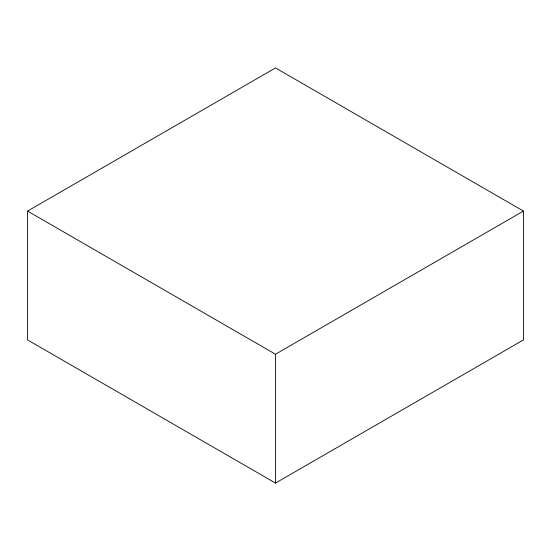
<?xml version="1.0" encoding="UTF-8"?>
<svg xmlns="http://www.w3.org/2000/svg" width="551" height="551" viewBox="0 0 551 551"><rect width="100%" height="100%" fill="white"/><g stroke="black" fill="none" stroke-linecap="round" stroke-linejoin="round"><path stroke-width="0.83" d="M27.55 211.081L275.5 67.925L523.45 211.081L523.45 339.919L275.5 483.075L27.55 339.919L27.55 211.081L275.5 354.231L523.45 211.081M275.5 354.231L275.5 483.075"/></g></svg>
